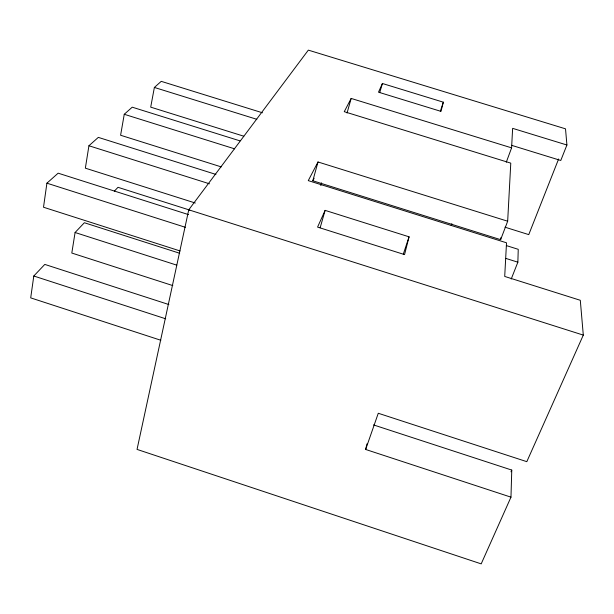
<?xml version="1.0" encoding="UTF-8"?>
<svg xmlns="http://www.w3.org/2000/svg" width="614" height="614" viewBox="0 0 614 614"><rect width="100%" height="100%" fill="white"/><g stroke="black" fill="none" stroke-linecap="round" stroke-linejoin="round"><path stroke-width="0.92" d="M511.508 145.295L560.782 160.469L566.914 145.004L565.517 128.833L308.335 50.125L188.751 209.811L137.037 449.402L481.192 563.875L510.971 497.156L511.769 470.071L373.481 424.903M511.216 279.04L517.863 262.186L518.247 249.322L506.404 245.608M507.671 221.217L318.006 161.973L312.833 180.777L500.633 239.667L507.671 221.217L510.779 163.132L344.254 111.679L351.17 98.432L511.592 147.859L506.281 162.242M511.592 147.859L512.636 128.349L566.914 145.004M500.633 239.667L500.763 237.764M168.858 304.544L44.799 264.411L33.793 276.008L30.7 297.874L160.814 340.256M188.498 214.608L58.146 173.179L46.91 183.179L43.51 207.233L180.055 250.942M179.672 253.26L84.364 222.736L75.085 232.506L71.807 253.045L172.81 285.594M215.936 174.43L98.317 137.382L88.93 145.756L85.354 168.167L195.306 203.019M239.944 140.852L132.225 107.181L124.258 114.281L120.597 135.249L221.201 166.878M262.462 112.784L161.229 81.347L154.375 87.449L150.706 107.143L243.789 136.201M510.971 497.156L365.645 449.456L366.98 443.868M409.07 236.82L404.549 254.595L317.568 227.096L325.121 210.372L409.07 236.82L403.329 254.05M443.331 102.177L440.99 111.38L378.493 92.177L382.415 83.496L443.331 102.177L440.345 111.287M320.777 185.543L321.529 182.865M347.04 113.037L351.17 98.432M320.155 227.756L325.121 210.372M379.705 92.653L382.415 83.496M365.645 449.456L378.278 413.26L526.812 461.667L583.3 335.106L580.299 300.292L504.708 276.438L506.512 242.799L308.266 180.623L318.006 161.973M451.229 225.484L451.85 223.719M558.625 158.965L528.754 234.617L504.992 227.188M511.001 471.813L511.769 470.071M312.833 180.777L314.122 178.252M114.342 191.161L117.995 187.308L189.757 210.095M154.375 87.449L256.821 119.308M124.258 114.281L234.548 148.818M506.059 258.479L517.863 262.186M88.93 145.756L209.481 183.809M188.751 209.811L583.3 335.106M46.91 183.179L185.39 227.303M75.085 232.506L176.755 265.141M33.793 276.008L165.68 318.789"/></g></svg>
